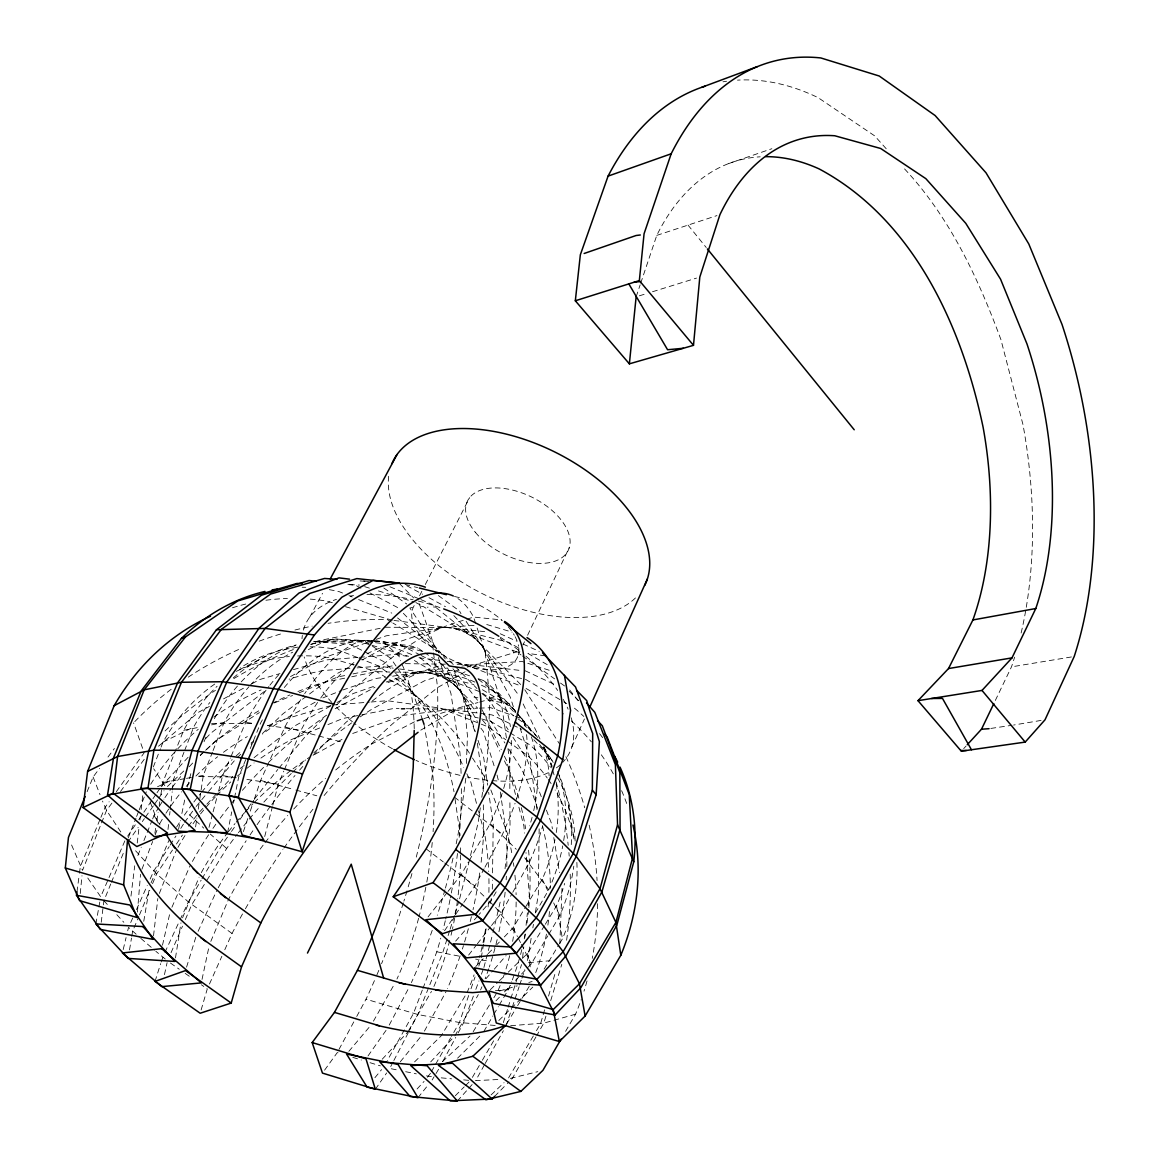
<?xml version="1.0" encoding="UTF-8"?>
<svg xmlns="http://www.w3.org/2000/svg" width="1159" height="1159" viewBox="0 0 1159 1159"><rect width="100%" height="100%" fill="white"/><g stroke="black" fill="none" stroke-linecap="round" stroke-linejoin="round"><path stroke-width="0.75" stroke-dasharray="5 3.75" d="M539.152 828.844L538.312 894.661L535.444 912.133M492.314 889.127L492.445 880.101M492.546 872.886L493.227 824.179L488.663 792.263M414.241 728.663C413.633 706.584 411.822 683.738 401.651 663.73M465.831 778.24L458.529 831.858A227.207 73.959 -74.1 0 1 456.124 844.027M466.396 763.419L467.454 735.704L463.499 697.877L453.806 670.38L418.341 672.626L385.802 683.245M559.84 943.803L561.999 888.402M137.428 912.104L140.529 874.335M80.246 893.502L81.999 875.697M522.637 957.493L523.781 946.773M524.737 937.834L525.114 934.255M526.07 925.331L527.403 912.814M528.171 905.657L529.315 894.936L525.998 852.56M167.997 829.482L168.591 824.092M169.605 815.125L169.996 811.532M170.199 809.735L172.198 791.8M172.401 790.003L173.604 779.239L183.962 752.292M153.524 935.806L157.812 898.558M137.24 843.013L139.08 827.12M139.906 820.05L140.311 816.515M141.137 809.446L142.774 795.32M505.034 868.728L510.032 825.73L509.888 799.333M130.981 896.11L134.719 865.802M101.224 922.26L103.904 900.76L110.742 884.013M76.958 891.908L79.218 874.958M79.435 873.263L80.348 866.483L100.225 818.978M480.319 807.823L478.29 821.861L469.902 858.312M481.825 797.291L487.417 758.508L489.88 701.065L485.302 652.85L476.233 625.237M195.596 826.918L196.914 818.037M198.247 809.156L199.58 800.275M199.841 798.493L203.303 775.4L212.416 752.22M154.886 833.249L155.697 828.004M156.784 821.007L158.131 812.271M159.218 805.273L159.768 801.767M160.84 794.77L161.927 787.772M162.202 786.019L162.738 782.528L183.687 730.286A223.774 167.084 83.7 0 1 217.11 686.258M175.487 957.928L180.963 922.854M531.126 938.341L527.113 962.81L550.134 960.724M532.85 927.866L533.43 924.36M129.518 949.931L131.489 938.066M131.764 936.371L132.619 931.285L138.79 916.523M143.759 921.304L149.105 889.692M483.564 944.121L480.855 960.058L478.537 966.809M483.868 942.339L486.258 928.171M490.46 903.368L492.271 892.734M95.849 923.955L98.587 908.685M98.892 906.99L99.804 901.89M227.57 832.785L231.728 811.88M233.466 803.173L234.161 799.696M234.509 797.943L238.667 777.052L246.143 758.623M178.529 829.395L180.384 820.558M181.862 813.502L185.179 797.609M187.396 787.004L190.989 773.111M202.028 979.427L209.04 946.439M164.448 974.647L167.099 962.665M469.496 860.05L459.326 899.862M162.477 945.208L170.083 912.292M483.897 967.475L492.589 934.313M493.01 932.56L500.876 899.08M123.202 949.554L126.07 937.602M127.707 930.778L128.533 927.374L139.442 937.182M264.701 836.552L272.379 806.896M272.843 805.157L278.261 784.223L283.781 771.155M208.997 827.381L212.648 813.589M213.097 811.865L218.124 792.886M218.573 791.162L222.673 775.646L230.38 757.885M544.585 1009.866L540.601 1023.643L534.256 1034.408M548.555 996.088L555.509 971.966M201.115 1009.996L207.287 988.902L201.391 984.759M545.932 1016.197L543.817 1023.122L536.834 1035.407M550.699 1000.637L561.796 964.302M186.57 967.142L196.61 934.574M449.62 930.807L442.608 953.147L429.178 986.309M450.156 929.083L454.473 915.335M455.009 913.625L458.79 901.586M503.325 1022.6L507.613 1008.938M508.149 1007.229L510.279 1000.405M510.815 998.696L517.247 978.225M517.783 976.515L521.536 964.563M155.031 981.398L160.637 963.651M161.144 962.042L164.187 953.944M505.961 1026.034L511.67 1008.953M512.249 1007.243L519.102 986.729M519.681 985.02L521.391 979.891M521.97 978.182L524.824 969.648M636.132 296.82L640.145 284.882M640.724 283.173L656.776 235.378A288.62 172.401 76.3 0 1 760.217 156.813M243.404 831.597L247.997 817.95M250.286 811.126L253.734 800.898M254.314 799.188L260.63 780.427L284.911 726.968A225.715 78.001 -73.9 0 1 303.73 695.052M468.671 995.509L459.399 1022.513L451.503 1036.363M471.003 988.757L475.06 976.936M473.365 996.117L463.441 1023.064L456.588 1035.813M475.842 989.38L478.942 980.949M481.42 974.212L483.274 969.156M422.311 990.105L413.488 1013.43L387.294 1060.644M422.948 988.439L436.798 951.785A287.287 143.673 -79.8 0 0 440.768 938.167M184.614 750.612L193.669 727.041A226.86 186.874 70.6 0 1 209.851 702.47M141.934 869.264L152.64 841.477M155.161 834.944L157.682 828.395M153.321 766.997L160.449 748.743M161.087 747.091L163.028 742.108A223.035 185.57 70.8 0 1 215.168 683.738M128.214 837.943L135.98 818.153M136.617 816.501L138.558 811.561M139.21 809.909L146.324 791.771M213.068 750.568L224.136 722.419A227.193 167.128 83.5 0 1 248.953 686.736M159.334 893.459L176.298 850.373M137.849 855.559L141.224 847.229M143.919 840.565L152.003 820.558M152.669 818.891L154.017 815.559A227.874 168.214 -30.3 0 1 158.319 808.055M250.228 748.584L260.413 723.462A227.352 141.007 -87.2 0 1 264.035 716.928M182.557 917.856L199.044 877.262M428.511 987.961L417.762 1014.487L409.518 1030.351M87.113 791.698L93.111 776.979L99.5 768.431M111.423 882.332L124.419 850.518M204.042 741.717L206.099 736.762M100.905 817.341L105.02 807.519L109.149 801.753M151.076 882.912L168.823 840.565M139.471 914.886L149.772 890.286M152.524 883.737L156.639 873.886L172.503 850.011M210.808 941.398L228.222 900.065A225.324 114.205 -47.2 0 1 263.962 844.071M284.462 769.518L301.021 730.286A227.338 109.54 -80 0 1 319.725 699.399M124.868 840.869L100.703 896.805L86.563 876.233M171.054 952.684L182.499 926.171M185.353 919.551L191.786 904.643L205.925 881.883M231.076 756.276L245.78 722.361A225.107 112.394 -79.9 0 1 268.874 686.505M171.923 907.251L189.989 865.918M130.692 922.535L132.85 917.711M136.458 909.656L147.251 885.519M150.134 879.073L153.741 871.032L169.171 846.678M209.475 984.005L221.862 956.291M224.774 949.772L232.046 933.473A288.214 102.557 -53.3 0 1 244.52 910.38M571.865 746.961L584.44 718.971M198.102 931.329L216.646 890.764M164.94 952.321L179.297 921.419M180.051 919.797L188.366 901.905L201.101 880.275M518.305 654.792L519.855 651.532M522.955 645.012L524.505 641.767M527.606 635.248L569.402 547.251M995.335 700.442L1011.474 666.86A368.403 220.5 76.3 0 0 1014.618 657.167M419.558 595.784L422.021 590.96M425.31 584.513L469.598 497.631M393.031 1062.093L389.728 1068.453L398.595 1070.25M393.857 1060.514L408.692 1031.945M389.236 1025.063L409.141 987.265M463.803 902.397L474.929 885.998L484.114 868.772M484.955 867.193L502.484 834.306A225.802 80.203 -53.3 0 0 515.074 803.274M309.685 617.225L322.521 593.307M338.979 1049.431L355.871 1018.037M356.726 1016.472L366.012 999.203A288.127 99.761 -73.9 0 0 375.342 978.558M438.609 1069.264L432.148 1079.956M442.883 1061.296L455.733 1037.406M424.411 1031.119L446.041 991.684M484.332 1065.034L475.683 1080.637L498.964 1079.464M485.201 1063.484L503.368 1030.713M491.532 925.534L501.354 912.872L511.887 893.893M512.771 892.314L529.446 862.267A225.324 114.205 -47.2 0 0 542.716 825.802M373.444 1021.151L394.611 983.759M448.04 891.416L461.354 874.437L468.352 862.122M469.236 860.572L490.214 823.643A227.816 111.655 -47 0 0 502.166 793.292M430.467 1073.306L425.223 1080.159M431.336 1071.771L450.634 1037.899M454.85 1035.914L478.334 994.61M535.951 1036.943L512.35 1078.392L507.28 1083.535M535.429 912.93L548.758 889.75A224.817 143.759 -39.9 0 0 562.738 845.867M472.379 1077.392L481.434 1061.832M482.332 1060.268L495.009 1038.464M565.592 1031.336L575.574 1014.183A289.301 238.508 70.6 0 0 581.21 999.551M408.576 1030.655L431.481 991.409M496.197 891.851L490.721 901.18L479.029 914.494M483.839 1031.409L492.894 1015.965M493.806 1014.415L498.327 1006.693M499.239 1005.143L508.279 989.699A227.193 167.128 83.5 0 0 511.597 981.745M202.014 878.725L222.05 844.723L230.409 832.93M521.536 974.053L531.286 963.853L547.859 935.835M548.772 934.284L559.811 915.61A224.267 167.881 -30.5 0 0 573.792 866.193M533.343 1035.943L507.932 1079L537.819 1071.669M504.339 936.907L513.031 927.895L524.897 908.134M525.809 906.613L542.238 879.261A227.874 168.214 -30.3 0 0 554.973 839.667M506.729 1023.832L516.697 1007.214M517.609 1005.693L521.231 999.652M522.144 998.145L529.402 986.048M544.136 969.17L558.797 944.889M559.71 943.368L562.463 938.819A223.615 185.86 -17.7 0 0 576.863 862.224M473.176 1031.727L490.083 1003.926M493.85 997.754L497.602 991.568A223.035 185.57 70.8 0 0 501.644 981.702M522.39 958.406L527.533 953.393L544.368 925.809M545.309 924.274L556.537 905.874A227.57 187.381 -17.4 0 0 564.65 883.433M206.867 880.362L226.671 848.489A287.533 145.962 -47.2 0 1 237.291 834.176M170.127 845.157L175.922 836.016M180.746 828.41L183.629 823.846M184.6 822.311L195.045 807.866M176.458 844.042L182.412 835.074M188.352 826.121L198.232 813.386M127.606 836.233L137.747 821.224M138.761 819.732L142.818 813.719M143.832 812.227L151.945 800.217M152.959 798.725L156.001 794.219M157.016 792.727L160.058 788.221M161.072 786.715L188.772 756.537M444.563 930.706L454.69 915.813M455.704 914.321L462.789 903.875M375.357 1089.272L386.657 1072.915M127.838 842.144L138.182 827.439M142.325 821.557L144.382 818.616M145.426 817.153L153.698 805.389M154.726 803.911L157.827 799.507M158.87 798.029L164.042 790.684M368.026 1055.921L386.541 1029.67M231.452 831.452L235.625 825.556M239.812 819.645L247.113 809.315M248.156 807.852L253.386 800.463M254.429 799L277.798 769.46M116.349 791.669L144.165 752.756L133.575 722.868M324.578 1070.177L337.283 1052.575L340.732 1053.632M111.901 803.129L106.556 810.373L82.521 870.351L70.424 842.303M120.464 791.525L145.092 758.16M108.019 757.044L114.408 748.497M468.642 955.059L476.277 945.208M477.363 943.803L490.445 926.939M428.048 916.914L446.925 892.836M417.95 1097.718L427.772 1085.432M400.319 1061.76L421.557 1035.653M196.175 806.505L200.681 801.028M201.811 799.667L207.432 792.828M208.562 791.467L235.885 758.928M374.893 1077.711L381.572 1069.627M278.942 768.084L305.339 736.516L325.418 716.32M348.845 1051.358L370.547 1025.614M485.998 978.703L493.097 970.532M494.285 969.17L506.121 955.552M455.632 941.122L466.164 929.141M474.35 919.826L477.856 915.827M457.312 1101.05L467.642 1089.576M468.787 1088.301L472.235 1084.462M963.694 748.627L966.07 746.034M417.095 1088.967L424.064 1081.419M430.713 1061.876L453.647 1037.204M199.464 812.068L205.636 805.476M206.867 804.158L217.964 792.278M219.196 790.96L232.756 776.458M382.209 1059.225L407.693 1032.162M205.882 738.413L210.764 733.227L265.831 690.329M495.951 1000.84L499.601 997.015M504.484 991.916L510.568 985.527M515.451 980.427L520.319 975.327M475.726 966.548L483.187 958.812M488.171 953.669L495.632 945.932M496.863 944.643L499.355 942.064M494.603 1096.414L506.005 1084.824M336.704 704.947L351.148 690.619C385.107 662.383 420.051 631.626 463.759 620.253M313.089 755.335L346.121 722.216L355.972 714.234M457.588 1058.181L481.666 1034.219M455.284 1095.748L464.208 1086.867M465.469 1085.592L469.294 1081.782M498.805 1020.528L532.792 987.106M414.574 1061.89L441.289 1035.755L466.802 993.089A223.774 167.084 83.7 0 0 474.06 974.893M490.3 989.699L498.008 982.18M499.283 980.934L506.99 973.415M508.265 972.169L521.115 959.652M237.16 757.711L240.985 754.045M251.184 744.266L253.734 741.832M262.658 733.27L283.057 713.727L336.038 674.176L354.089 664.397M167.418 786.497L184.484 770.344M200.232 755.436L215.98 740.529L259.428 712.568M491.097 1094.907L504.049 1082.68M442.361 1061.673L469.989 1036.03M158.522 746.208L198.363 712.336L209.388 706.454M372.401 700.92C393.089 684.071 417.066 671.394 443.028 665.049L462.267 694.371L474.726 731.155M420.775 730.17L458.138 708.019L478.015 702.542M240.145 768.547L244.332 765.273M254.067 757.653L294.444 726.085L330.692 706.005M326.592 715.132L292.821 740.239A227.816 111.655 -47 0 0 269.265 761.709M465.107 671.742L437.537 687.635L392.742 723.651A288.214 102.557 -53.3 0 0 323.144 796.682M472.495 667.439L479.869 663.151L516.697 651.88L519.898 652.314M290.518 676.595L325.331 657.225L369.475 641.738M315.147 702.195L280.014 721.68A227.932 142.658 -39.7 0 0 262.47 734.082M322.868 697.906L341.094 690.605M336.994 702.513L353.278 693.502L376.038 685.592M314.683 754.466L343.209 738.703M352.713 733.459L403.897 715.277L450.228 709.467L492.082 714.929L521.825 729.402M362.028 660.065L389.598 644.998L440.739 627.801L474.422 625.353M335.168 708.757L374.965 687.244M223.557 698.877L245.607 687.099M251.909 683.723L259.775 679.522L279.985 673.596M239.435 669.728L265.773 656.284M414.415 721.84L371.474 744.121A225.324 114.205 -47.2 0 0 335.067 770.46M163.028 742.108L193.669 727.041M157.537 786.744L173.604 779.239M466.135 621.282L484.129 649.301L499.558 696.718L496.979 697.196M274.408 702.919L292.575 695.487M299.181 692.778L338.095 676.842L345.904 675.349M319.681 727.982L292.054 739.297A224.267 167.881 -30.5 0 0 259.92 758.768M327.939 724.607L342.789 718.522L360.188 715.089M376.153 639.377L386.179 635.827L445.013 627.309L488.301 632.061M1071.438 656.95L1011.474 666.86M386.237 682.014L413.43 672.466L447.533 668.004L464.397 697.689L475.32 731.793M342.789 690.011L375.98 678.464L385.599 677.16L376.4 671.583L355.654 665.483M728.301 163.709L771.865 148.714M1041.072 720.42L1013.574 725.056M656.776 235.378L716.943 215.603M466.845 619.239L473.553 617.066L501.572 619.92M458.631 669.916L424.918 680.579L371.72 709.279A287.533 145.962 -47.2 0 0 360.232 716.856M467.338 667.135L476.262 664.281L522.274 661.528L549.888 670.481M423.788 718.623L454.516 709.091L477.682 708.178L452.981 683.535L414.415 660.529M639.319 295.835L645.693 293.864M652.488 291.749L696.516 278.088M330.967 705.541L279.478 720.739A223.615 185.86 -17.7 0 0 264.803 727.316M293.444 669.641L326.737 659.877L357.711 657.457M499.196 991.104L517.247 985.845M528.823 982.47L532.126 981.514M575.574 1014.183L543.817 1023.122L507.685 1025.918M481.883 693.531L487.852 698.254L499.239 696.052M479.594 702.122L486.954 699.949L509.207 703.832L518.363 714.61M297.631 647.113L294.357 647.823A223.774 167.084 83.7 0 0 240.116 667.975M311.003 644.201L334.69 639.044L372.561 640.869M353.002 673.901L394.9 665.353M380.123 628.308L319.015 640.666A290.634 214.763 -30.3 0 0 312.307 642.781M344.672 678.189L323.506 682.434A227.874 168.214 -30.3 0 0 296.559 692.082M351.728 676.784L376.4 671.583L389.888 672.061M361.927 714.741L394.915 708.236L399.058 708.54M183.687 730.286L197.856 727.533M211.532 724.868L224.136 722.419M427.309 607.258L428.077 607.113M162.738 782.528L184.701 778.674M186.469 778.37L193.51 777.124M203.303 775.4L197.03 776.516L235.639 777.008M990.829 728.432L1011.836 725.317M461.833 666.077L471.988 664.715L521.753 670.626M433.394 606.939L435.726 607.171M359.493 657.312L395.465 654.415L406.968 656.269M495.371 990.757L508.279 989.699M349.931 668.439L323.347 670.554A227.57 187.381 -17.4 0 0 289.098 679.203M357.03 667.874L378.921 666.135L393.205 668.149M332.705 705.02L369.344 702.137M371.068 702.006L387.367 700.717L440.29 708.12L488.287 726.925L505.788 739.732M412.416 607.446L409.851 608.026L433.278 642.999L436.335 651.793M372.836 641.289L360.826 640.362L313.031 641.506L349.801 644.259L362.955 650.88M406.302 708.7L445.418 709.134L478.261 717.986M479.304 708.163L490.634 707.685L513.915 715.885L482.796 693.343M211.604 723.549L253.473 723.477L245.78 722.361M313.437 641.738L360.652 641.941L368.75 644.361M445.375 664.179L403.462 663.614M394.408 672.075L427.483 672.495L473.872 684.578M421.456 606.374L423.107 606.418L475.031 638.45L521.68 685.548M372.734 640.97L362.231 640.536A225.715 78.001 -73.9 0 0 304.687 693.618M374.458 641.043L383.078 641.405L424.933 651.995M374.343 640.956L377.921 641.13L411.996 654.647M385.368 627.251L449.822 627.555L508.772 642.318L520.536 649.141M360.043 580.934L365.375 581.296M374.574 641.42L397.218 643.173L419.471 654.632M495.197 1025.469L459.399 1022.513L417.762 1014.487L366.012 999.203M372.314 642.318L335.951 639.015A225.107 112.394 -79.9 0 0 304.817 651.966M431.394 1076.639L425.165 1075.668M441.231 1077.856L451.575 1078.797M463.658 1079.884L470.568 1080.507M363.636 580.905L368.924 581.557M375.516 642.723L417.776 648.011L423.6 651.981M418.95 657.761L439.319 660.369M506.411 737.979L500.891 700.079L489.504 698.37M447.258 661.441L462.122 663.455L521.347 686.186M399.522 668.96L432.698 673.495L481.463 692.372M392.307 620.21L342.673 605.896M393.988 620.442L454.994 628.526L516.697 651.88L521.043 654.965M545.324 655.835L527.896 653.401L549.699 666.106M267.294 725.447L301.021 730.286M222.673 775.646L236.364 777.761M246.881 779.384L278.261 784.223M436.798 951.785L459.993 956.291M486.374 960.739L475.639 959.116M477.899 697.805L473.988 697.066M405.679 1071.698L416.313 1073.857M569.141 691.242L578.442 700.529M414.241 586.787L417.631 587.613M405.085 584.382L409.663 585.585M284.911 726.968L316.972 735.487M318.682 735.951L342.47 742.267M260.63 780.427L294.14 789.583M295.893 790.061L316.842 795.784M521.593 678.551L467.222 664.44L452.981 664.266L442.405 653.69L392.843 622.977M353.973 664.991L328.866 657.617A223.035 185.57 70.8 0 0 296.545 656.008M372.082 645.36L408.62 656.313M481.622 718.928L491.213 721.68L508.584 731.952M486.722 624.498L512.148 632.148M332.387 602.752L327.244 601.173A284.39 236.827 70.9 0 0 307.41 598.899M364.636 586.657L369.808 588.265M378.457 590.931L414.154 602.043M352.785 1057.356L361.405 1060.021M370.025 1062.687L380.355 1065.874M415.835 602.564L423.107 606.418M469.569 675.798L453.806 670.38M478.073 678.667L483.158 680.391L514.886 712.872M515.393 716.407L519.855 717.972L538.109 737.935L517.16 713.234M357.204 657.399L337.559 649.75A223.774 167.084 83.7 0 0 308.743 646.809M358.812 658.022L378.921 666.135L391.047 675.204M342.571 593.031L339.355 591.727A285.404 213.343 83.7 0 0 328.881 589.598M348.989 595.654L352.206 596.957M358.638 599.58L391.8 613.097M389.989 586.802L419.283 598.928M420.847 599.594L431.829 604.187L478.899 641.956L519.304 695.979M500.239 633.756L516.494 641.115M522.999 644.042L539.254 651.387M525.201 670.786L556.117 685.186M474.915 682.1C449.649 670.51 419.428 671.452 392.437 676.248C424.976 698.24 448.243 731.749 463.73 767.432M481.42 685.201L499.355 693.734L515.9 712.09M364.505 651.662L383.643 661.557L393.321 670.989M421.021 655.429L431.438 660.702L460.051 690.706L477.378 721.564M360.884 588.192L355.813 585.367L346.816 584.426L359.449 585.063M370.011 592.973L398.841 608.171M406.737 585.686L422.629 594.248M428.989 597.682L445.447 606.679M525.404 679.275L562.173 700.934M563.709 701.832L566.765 703.643M482.434 689.721L512.51 707.743L516.001 711.858M389.496 679.536C422.847 697.327 451.909 724.288 471.554 756.566M510.076 732.865L529.562 744.701A224.267 167.881 -30.5 0 1 550.583 767.316M391.452 622.108L387.265 619.514A290.185 239.131 -17.4 0 0 328.069 623.325M365.172 641.434L390.655 658.211L397.015 667.454M443.028 665.049L425.063 652.966M383.832 588.019L406.737 603.998M170.431 963.028L179.283 969.243M185.179 973.372L189.598 976.486M522.492 655.994L554.625 678.87M165.259 959.044L155.842 951.307M560.507 683.071L566.403 687.273M232.046 933.473L188.366 901.905L156.639 873.886L133.72 848.707M518.03 718.855L522.144 721.84L526.49 727.461M438.421 595.596L459.5 610.996L460.978 613.676M507.193 740.76L528.359 756.247A223.615 185.86 -17.7 0 1 547.236 778.008M500.21 638.392L505.57 642.912M426.135 848.866L443.26 861.89M444.694 862.977L474.929 885.998M397.537 617.921L438.566 650.257L442.68 655.53M454.429 797.131L474.393 812.575M475.813 813.676L502.484 834.306M478.421 679.304L509.207 703.832M140.804 938.355L154.48 950.134M486.36 697.921L489.88 701.065L508.164 729.706M189.424 814.705L203.752 828.134M226.671 848.489L210.286 834.06M383.078 641.405L399.16 656.501L400.391 660.789M461.354 874.437L487.722 899.775M488.997 900.992L494.038 905.845M501.354 912.872L495.299 907.062L515.871 933.459M403.361 613.328L435.494 646.635L439.16 653.14M490.214 823.643L516.291 849.315M529.446 862.267L523.984 856.892L548.758 889.75M483.289 713.785L491.213 721.68L504.918 743.035M455.617 666.918L476.957 688.518M399.449 583.513L413.647 597.928M395.552 673.22C428.453 703.89 445.621 748.439 453.995 791.727M419.964 657.761L456.921 687.055L477.102 712.973M453.835 615.588L481.97 645.621L510.351 697.298L515.262 712.742M886.215 148.743L874.697 135.893L818.196 97.704A368.403 220.5 76.3 0 0 737.486 80.145M103.904 900.76L109.772 907.091M116.813 914.697L123.839 922.303M904.556 168.91C949.641 217.197 978.21 278.174 1000.912 339.558L1023.006 424.716A368.403 220.5 76.3 0 1 1020.615 635.19M517.073 713.393L532.85 733.415M533.835 739.732L551.525 759.449A224.817 143.759 -39.9 0 1 553.191 762.434M477.537 700.268L451.894 667.41M164.853 785.759L153.683 768.721M519.507 715.958L523.057 720.116A225.802 80.203 -53.3 0 1 525.013 726.07M688.026 225.107L706.251 247.533M569.663 689.967L578.269 700.789M443.506 656.602L445.302 658.92M539.514 744.31L551.959 760.42M480.927 728.2L483.231 731.213L494.965 768.547M482.564 720.203L488.287 726.925L499.775 751.191M542.832 747.338L551.525 759.449M397.957 668.743L411.01 687.562L422.296 719.102M120.811 832.017L106.556 810.373L102.514 801.086M472.481 758L487.649 781.557M508.743 748.989L521.159 768.316A226.86 186.874 70.6 0 1 537.602 808.605M524.795 689.764L559.493 743.875M154.017 815.559L160.014 824.933M512.93 737.196L526.794 758.783L541.267 796.682M399.449 655.168L398.319 652.865M513.843 652.966L512.756 650.663M513.031 927.895L517.45 936.588M518.247 938.138L520.623 942.832M521.405 944.382L531.286 963.853M466.831 773.777L470.699 781.688L476.653 803.969M504.44 760.84L511.438 775.299A227.193 167.128 83.5 0 1 519.058 798.942M542.238 879.261L547.714 890.59M553.669 902.89L559.811 915.61M482.086 709.714L501.267 749.699M523.129 703.919L540.007 738.993M543.861 746.99L546.932 753.393A289.793 213.415 83.5 0 1 552.061 768.345M504.353 756.146L506.309 759.985L516.61 798.652M543.441 747.048L551.974 765.78M499.558 696.718L500.891 700.079M93.111 776.979L100.007 794.654M546.396 810.141L551.539 823.585L552.394 828.844M490.851 789.945L507.294 833.147A223.035 185.57 70.8 0 1 512.278 855.748M150.148 801.927L158.348 823.585M438.319 657.501L450.938 693.444L459.964 752.872A287.287 143.673 -79.8 0 1 461.166 775.893M475.697 623.6L473.553 617.066A290.04 94.589 -74 0 0 454.864 596.755M497.037 775.009L499.094 783.325M478.044 740.326L483.767 757.972L487.649 785.165M520.087 727.924L529.779 758.305L537.254 811.401M423.948 724.085L432.8 774.386A225.107 112.394 -79.9 0 1 433.089 831.727M419.181 603.622L432.032 639.464L433.379 651.257M518.899 807.229L523.911 826.077L524.476 833.133M478.479 810.822L484.766 834.35A223.774 167.084 83.7 0 1 488.707 871.525M527.533 953.393L530.257 966.997M556.537 905.874L562.463 938.819M568.576 805.896L574.14 839.71A223.615 185.86 -17.7 0 0 555.103 789.96M553.799 837.595L559.449 872.626M477.334 743.18L483.158 781.847L483.26 794.248M455.023 798.87L459.848 832.061A224.455 142.427 -87 0 1 460.051 835.538M507.946 748.7L509.699 760.014L509.859 792.307M500.34 792.032L506.222 833.292A227.352 141.007 -87.2 0 1 506.744 867.236M433.582 652.937L437.537 687.635A288.127 99.761 -73.9 0 1 416.038 858.037M483.332 804.868L483.549 834.321A227.338 109.54 -80 0 1 480.898 864.136M722.984 81.811A368.403 220.5 76.3 0 1 726.592 81.246M560.275 764.752A146.816 74.987 26.1 0 1 556.204 768.011M548.308 772.691A146.816 74.987 26.1 0 1 491.474 780.572M487.78 780.224A146.816 74.987 26.1 0 1 467.106 776.95M460.036 775.342A146.816 74.987 26.1 0 1 415.98 760.376M392.408 748.728A146.816 74.987 26.1 0 1 353.799 722.883M352.394 721.738A146.816 74.987 26.1 0 1 336.675 707.483M331.894 702.499A146.816 74.987 26.1 0 1 304.165 656.936M302.006 638.797A146.816 74.987 26.1 0 1 302.34 635.422M303.426 630.09A146.816 74.987 26.1 0 1 336.458 599.362M350.424 596.045A146.816 74.987 26.1 0 1 353.553 595.596M366.954 594.596A146.816 74.987 26.1 0 1 413.097 599.783M418.37 601.057A146.816 74.987 26.1 0 1 441.985 608.316M500.34 637.233A146.816 74.987 26.1 0 1 520.304 651.575M525.896 656.168A146.816 74.987 26.1 0 1 557.653 690.46M563.202 699.326A146.816 74.987 26.1 0 1 568.127 709.207M571.228 717.812A146.816 74.987 26.1 0 1 562.796 762.303M635.451 597.943A140.34 79.536 26.2 0 1 483.086 594.016A140.34 79.536 26.2 0 1 388.772 475.349M518.797 648.026A57.762 30.627 26.1 0 1 456.965 662.253A57.762 30.627 26.1 0 1 415.458 603.825M454.487 596.494A57.762 30.627 26.1 0 1 502.282 620.717M508.193 626.773A57.762 30.627 26.1 0 1 514.335 635.262M515.103 636.668A57.762 30.627 26.1 0 1 518.551 646.229M453.039 858.167A227.207 73.959 -74.1 0 1 445.433 888.069M444.969 889.764A227.207 73.959 -74.1 0 1 437.276 915.277M432.22 930.344A227.207 73.959 -74.1 0 1 411.373 982.629M432.235 842.477A225.107 112.394 -79.9 0 1 426.164 885.519M425.831 887.243A225.107 112.394 -79.9 0 1 419.094 916.537M418.631 918.232A225.107 112.394 -79.9 0 1 396.957 979.036M269.888 685.201A225.107 112.394 -79.9 0 1 280.217 673.147M461.354 788.627A287.287 143.673 -79.8 0 1 458.993 839.203M457.472 853.502A287.287 143.673 -79.8 0 1 450.387 897.834M450.04 899.601A287.287 143.673 -79.8 0 1 445.737 919M445.302 920.768A287.287 143.673 -79.8 0 1 443.1 929.504M479.725 872.973A227.338 109.54 -80 0 1 473.031 909.685M471.423 916.653A227.338 109.54 -80 0 1 470.148 921.854M468.352 928.721A227.338 109.54 -80 0 1 464.513 942.195M463.455 945.614A227.338 109.54 -80 0 1 462.383 949.033M460.137 955.842A227.338 109.54 -80 0 1 447.417 988.598M320.71 698.008A227.338 109.54 -80 0 1 354.915 661.775M366.925 653.937A227.338 109.54 -80 0 1 417.776 648.011M543.412 747.497A225.324 114.205 -47.2 0 1 549.105 775.762M265.034 842.68A225.324 114.205 -47.2 0 1 287.736 815.487M293.705 809.025A225.324 114.205 -47.2 0 1 325.491 778.5M558.942 775.255A224.817 143.759 -39.9 0 1 563.607 841.014M201.304 872.655A224.817 143.759 -39.9 0 1 227.396 833.031M228.482 831.626A224.817 143.759 -39.9 0 1 235.045 823.542M236.175 822.195A224.817 143.759 -39.9 0 1 244.346 812.923M245.549 811.619A224.817 143.759 -39.9 0 1 252.908 803.882M254.154 802.622A224.817 143.759 -39.9 0 1 291.619 769.895M293.053 768.823A224.817 143.759 -39.9 0 1 308.917 757.638M245.404 908.815A288.214 102.557 -53.3 0 1 282.897 849.561M283.941 848.069A288.214 102.557 -53.3 0 1 312.959 809.228M557.493 777.906A224.267 167.881 -30.5 0 1 575.154 842.202M177.935 847.388A224.267 167.881 -30.5 0 1 185.991 834.031M192.988 823.832A224.267 167.881 -30.5 0 1 199.42 815.328M200.536 813.922A224.267 167.881 -30.5 0 1 215.516 796.769M216.733 795.494A224.267 167.881 -30.5 0 1 230.728 781.948M237.407 776.081A224.267 167.881 -30.5 0 1 242.868 771.561M247.012 768.272A224.267 167.881 -30.5 0 1 254.096 762.926M411.952 873.567A288.127 99.761 -73.9 0 1 407.548 889.04M407.041 890.764A288.127 99.761 -73.9 0 1 403.897 901.122M403.361 902.847A288.127 99.761 -73.9 0 1 381.557 963.694M378.819 970.344A288.127 99.761 -73.9 0 1 376.038 976.921M238.377 832.756A287.533 145.962 -47.2 0 1 259.08 807.548M263.861 802.115A287.533 145.962 -47.2 0 1 291.3 773.502M292.604 772.242A287.533 145.962 -47.2 0 1 305.759 759.927M313.756 752.843A287.533 145.962 -47.2 0 1 351.612 722.897M483.158 680.391A227.816 111.655 -47 0 1 510.38 726.606M511.336 740.514A227.816 111.655 -47 0 1 502.687 791.64M192.423 861.441A227.816 111.655 -47 0 1 208.924 834.321M212.952 828.366A227.816 111.655 -47 0 1 218.138 821.007M220.181 818.196A227.816 111.655 -47 0 1 229.83 805.519M230.945 804.129A227.816 111.655 -47 0 1 234.306 799.942M242.39 790.322A227.816 111.655 -47 0 1 264.18 766.765M159.768 823.629A223.615 185.86 -17.7 0 1 165.042 814.705M165.983 813.227A223.615 185.86 -17.7 0 1 169.851 807.374M170.866 805.925A223.615 185.86 -17.7 0 1 181.586 791.814M186.193 786.41A223.615 185.86 -17.7 0 1 189.757 782.47M195.914 776.037A223.615 185.86 -17.7 0 1 217.631 756.74M223.441 752.307A223.615 185.86 -17.7 0 1 247.345 736.588M548.279 779.471A223.615 185.86 -17.7 0 1 551.307 783.919M557.595 771.59A227.57 187.381 -17.4 0 1 571.039 848.33M150.713 784.252A227.57 187.381 -17.4 0 1 175.371 751.394M177.805 748.743A227.57 187.381 -17.4 0 1 198.29 729.243M213.835 717.088A227.57 187.381 -17.4 0 1 261.137 689.909M134.792 721.608A290.185 239.131 -17.4 0 1 172.184 688.518M188.251 677.146A290.185 239.131 -17.4 0 1 241.173 648.403M259.196 641.159A290.185 239.131 -17.4 0 1 282.897 633.321M294.951 630.032A290.185 239.131 -17.4 0 1 312.235 626.121M526.056 688.489A285.128 237.175 -17.7 0 1 563.39 713.93M571.401 720.941A285.128 237.175 -17.7 0 1 591.365 741.861M601.333 754.813A285.128 237.175 -17.7 0 1 614.545 776.124M621.615 790.684A285.128 237.175 -17.7 0 1 627.512 805.882M165.042 730.981A290.634 214.763 -30.3 0 1 215.458 690.315M233.886 678.58A290.634 214.763 -30.3 0 1 293.807 649.373M233.278 677.885A226.86 186.874 70.6 0 1 296.182 644.926M542.513 825.961A226.86 186.874 70.6 0 1 550.395 888.345M549.467 911.481A226.86 186.874 70.6 0 1 547.584 927.171M546.425 934.111A226.86 186.874 70.6 0 1 535.4 973.488M526.563 734.632A225.802 80.203 -53.3 0 1 515.654 801.622M574.429 708.149A286.027 214.328 -30.6 0 1 583.817 716.436M599.565 733.633A286.027 214.328 -30.6 0 1 602.825 737.892M543.977 747.004A227.874 168.214 -30.3 0 1 552.032 766.664M556.219 783.991A227.874 168.214 -30.3 0 1 556.19 832.886M159.232 806.548A227.874 168.214 -30.3 0 1 163.955 799.102M164.94 797.624A227.874 168.214 -30.3 0 1 171.112 788.83M172.184 787.396A227.874 168.214 -30.3 0 1 182.267 774.69M189.265 766.722A227.874 168.214 -30.3 0 1 192.887 762.839M200.406 755.219A227.874 168.214 -30.3 0 1 204.303 751.481M205.621 750.25A227.874 168.214 -30.3 0 1 261.268 709.395M272.003 703.527A227.874 168.214 -30.3 0 1 289.895 694.922M218.225 887.78A227.57 76.378 -53.1 0 1 246.172 840.782M250.069 834.929A227.57 76.378 -53.1 0 1 253.053 830.525M257.095 824.672A227.57 76.378 -53.1 0 1 270.713 805.911M271.786 804.491A227.57 76.378 -53.1 0 1 294.994 775.501M299.558 770.17A227.57 76.378 -53.1 0 1 304.151 764.94M524.027 721.115A227.932 142.658 -39.7 0 1 527.997 728.707M531.344 736.849A227.932 142.658 -39.7 0 1 533.719 810.692M532.082 817.356A227.932 142.658 -39.7 0 1 529.663 825.802M176.632 827.077A227.932 142.658 -39.7 0 1 180.413 821.094M184.382 815.154A227.932 142.658 -39.7 0 1 192.771 803.462M193.857 802.014A227.932 142.658 -39.7 0 1 200.478 793.611M201.594 792.249A227.932 142.658 -39.7 0 1 232.177 759.623M236.103 755.972A227.932 142.658 -39.7 0 1 241.434 751.206M251.083 743.035A227.932 142.658 -39.7 0 1 253.893 740.76M232.51 607.751A284.39 236.827 70.9 0 1 246.49 603.868M265.918 600.246A284.39 236.827 70.9 0 1 287.432 598.508M236.335 671.351A223.035 185.57 70.8 0 1 289.402 656.53M513.408 862.818A223.035 185.57 70.8 0 1 513.901 866.352M514.929 875.19A223.035 185.57 70.8 0 1 516.103 894.705M516.146 901.963A223.035 185.57 70.8 0 1 512.64 941.369M509.67 955.682A223.035 185.57 70.8 0 1 502.267 980.021M565.911 756.697A289.301 238.508 70.6 0 1 584.701 807.736M589.149 825.179A289.301 238.508 70.6 0 1 597.073 880.536M597.638 903.716A289.301 238.508 70.6 0 1 592.263 958.319M587.019 980.949A289.301 238.508 70.6 0 1 584.006 991.177M552.597 770.04A289.793 213.415 83.5 0 1 554.161 775.139M556.146 782.006A289.793 213.415 83.5 0 1 568.2 845.317M568.895 852.517A289.793 213.415 83.5 0 1 569.199 856.124M570.199 874.161A289.793 213.415 83.5 0 1 566.114 943.571M460.485 847.837A224.455 142.427 -87 0 1 460.529 853.154M460.543 854.936A224.455 142.427 -87 0 1 457.66 899.065M457.428 900.818A224.455 142.427 -87 0 1 452.546 928.634M452.169 930.344A224.455 142.427 -87 0 1 450.156 938.776M449.735 940.442A224.455 142.427 -87 0 1 433.799 986.715M214.328 718.696A224.455 142.427 -87 0 1 237.899 685.534M241.231 681.869A224.455 142.427 -87 0 1 297.776 644.766M506.367 876.233A227.352 141.007 -87.2 0 1 506.15 879.811M505.121 892.227A227.352 141.007 -87.2 0 1 498.718 932.763M497.153 939.601A227.352 141.007 -87.2 0 1 489.301 967.055M488.736 968.75A227.352 141.007 -87.2 0 1 485.128 978.718M481.912 986.802A227.352 141.007 -87.2 0 1 480.565 989.96M284.288 687.519A227.352 141.007 -87.2 0 1 360.826 640.362M250.112 685.447A227.193 167.128 83.5 0 1 292.647 652.213M310.8 644.534A227.193 167.128 83.5 0 1 334.69 639.044M521.318 807.649A227.193 167.128 83.5 0 1 525.679 828.728M528.562 850.155A227.193 167.128 83.5 0 1 528.852 907.613M528.678 909.395A227.193 167.128 83.5 0 1 526.679 925.317M525.215 933.995A227.193 167.128 83.5 0 1 524.201 939.123M521.825 949.612A227.193 167.128 83.5 0 1 520.014 956.552M519.522 958.276A227.193 167.128 83.5 0 1 514.668 973.546M514.074 975.197A227.193 167.128 83.5 0 1 512.235 980.123M488.924 878.652A223.774 167.084 83.7 0 1 488.866 892.865M488.461 901.963A223.774 167.084 83.7 0 1 487.925 909.264M485.505 929.141A223.774 167.084 83.7 0 1 482.912 943.209M482.13 946.787A223.774 167.084 83.7 0 1 479.464 957.464M478.986 959.232A223.774 167.084 83.7 0 1 476.914 966.244M302.166 587.251A285.404 213.343 83.7 0 1 305.744 587.309M475.378 532.329A56.096 31.771 26.2 0 0 565.433 554.538A56.096 31.771 26.2 0 0 512.785 490.141A56.096 31.771 26.2 0 0 475.378 532.329"/><path stroke-width="1.5" d="M597.551 720.71L602.318 725.751L619.833 772.546L620.065 829.178L601.912 891.908L565.853 955.972L540.775 985.136L483.636 981.427L453.285 943.788L510.844 946.99L536.429 917.566L573.43 853.096L592.35 790.177L592.698 733.56L575.53 686.968L542.513 652.865M414.198 730.373L413.212 767.272A225.715 78.001 -73.9 0 1 357.421 970.329L334.458 1012.386L312.177 1042.564L322.463 1073.104L375.357 1089.272L365.983 1058.833L312.177 1042.564M526.997 637.58A290.721 142.702 -47 0 1 557.798 755.393L536.95 817.066L500.123 882.941L475.741 914.277L425.831 919.739L466.454 957.87L516.494 953.147L540.442 922.042L576.269 856.385L596.161 794.697L599.377 741.63L586.715 700.601L576.617 690.373M85.114 796.595L68.453 837.464L65.31 867.99L79.551 900.63L136.979 917.493L123.651 884.925L127.577 839.594C139.935 882.187 172.488 914.292 205.882 941.601M693.488 345.339L699.804 277.073L719.942 214.618A294.4 170.648 76.4 0 1 834.784 135.762L880.666 148.482L925.838 178.645L965.766 223.31L1000.565 279.203L1026.946 343.846A294.4 170.648 76.4 0 1 1035.784 608.533L1011.995 657.877L982.006 690.431L918 700.673L961.318 751.206L1025.193 742.093L1045.012 719.797L1074.219 656.472A375.82 218.269 76.3 0 0 1062.006 324.404L1028.772 243.941L986.019 172.807L935.11 115.523L879.232 76.016L820.833 57.95A375.82 218.269 76.3 0 0 671.177 153.785L608.069 176.125L580.34 254.806L575.328 300.775L629.366 363.839L693.488 345.339L639.348 280.579L644.071 233.741L671.177 153.785M629.366 363.839L636.132 296.82M113.162 793.263L167.591 833.06L136.834 846.548L83.1 807.562L113.162 793.263L117.595 756.523L144.18 689.837L185.469 636.928L237.783 600.927L296.95 583.455L302.282 583.557M83.1 807.562L87.606 771.416L114.161 705.672A284.39 236.827 70.9 0 1 210.489 616.211M76.494 895.299L129.88 905.02L153.118 939.355L100.326 929.431L76.494 895.299L76.958 891.908M265.02 591.423A285.404 213.343 83.7 0 0 181.427 638.421L141.224 690.865L113.539 757.827L107.541 794.973L154.35 836.755L195.06 830.467L148.004 787.917L153.901 750.206L181.456 682.274L221.572 629.134L270.612 594.045L324.549 578.457L336.979 579.326M399.247 583.093L373.01 580.427L341.862 597.233L307.801 633.741L273.408 688.359L241.623 757.464L228.888 795.335L242.245 835.002L302.122 851.778L320.333 796.726L344.165 742.716A227.207 73.959 -74.1 0 1 438.725 655.472L449.373 666.005L464.6 668.294A227.57 76.378 -53.1 0 1 454.429 797.131L426.135 848.866L393.22 896.776L442.535 933.69L482.999 920.42L505.31 887.388L540.645 820.311L562.752 759.84L570.576 710.496L564.433 675.306M188.642 831.452L227.57 832.785L190.279 789.25L198.102 750.916L226.787 682.014L265.15 628.41L309.714 593.451L356.842 578.587L399.551 583.165M187.396 831.655L178.167 831.162L140.819 788.424L148.743 750.626L177.704 682.665L216.458 629.757L261.47 595.233L309.062 580.529L316.262 581.267M219.833 832.568L263.803 840.043L238.29 797.392L248.403 758.899L278.305 689.344L314.422 635.002A290.141 140.036 -80 0 1 425.367 587.178M620.007 767.084A286.027 214.328 -30.6 0 1 633.77 861.789L616.82 925.317L580.804 987.729L555.132 1014.98L493.517 1003.39L474.48 967.837L536.95 979.225L555.132 1014.98M218.327 832.524L208.084 830.829L181.804 788.468L192.003 750.424L222.369 681.724L259.152 628.091L299.094 592.988L338.993 577.877L349.554 579.167M586.526 702.962L594.813 712.336L615.386 764.665L617.544 824.802L600.014 888.736L563.144 951.684L536.95 979.225M231.206 1003.057L185.512 970.576L155.031 981.398L200.174 1013.241L231.206 1003.057L241.536 966.838L260.833 922.926A225.802 80.203 -53.3 0 1 389.004 755.32L418.08 732.285M302.122 851.778L289.895 812.169L302.542 773.966L333.72 704.15A290.04 94.589 -74 0 1 453.299 595.972M393.22 896.776L433.017 882.636L455.704 849.46L492.024 782.339L515.248 722.086A290.474 97.675 -53.1 0 0 504.571 621.485M589.627 707.439L647.345 579.022M967.243 744.744L981.499 729.214L993.799 703.643M307.483 953.06L351.235 864.179L383.615 977.993M918 700.673L948.526 668.555L972.908 619.949A288.62 172.401 76.3 0 0 983.107 427.265C962.144 326.954 913.857 219.558 819.181 168.939A288.62 172.401 76.3 0 0 765.679 156.653M330.228 578.949L397.015 454.531M561.057 1039.145L542.919 1070.336L520.855 1091.401L485.925 1099.804L438.421 1065.338L472.814 1056.269L505.817 1025.353C464.107 1041.101 418.631 1034.987 376.327 1025.179M604.926 734.255L607.142 737.037L629.25 794.552L632.582 857.732L615.907 922.39L579.471 983.788L553.205 1009.576L489.011 990.945L496.284 1022.991L559.348 1041.521L585.121 1016.023L620.818 955.262A285.128 237.175 -17.7 0 0 632.973 825.02M492.068 1098.993L452.517 1063.238L410.764 1065.628L450.199 1100.833L492.068 1098.993L494.603 1096.414M584.15 253.488L636.074 235.509L640.319 234.987M114.161 705.672L144.18 689.837L181.456 682.274L222.369 681.724L278.305 689.344L333.72 704.15M185.469 636.928L181.427 638.421M87.606 771.416L117.595 756.523L153.901 750.206L192.003 750.424L248.403 758.899L302.542 773.966M701.89 87.258L757.32 66.628M417.254 720.782L422.296 719.102L423.948 724.085M575.328 300.775L639.348 280.579M972.908 619.949L1035.784 608.533M107.541 794.973L148.004 787.917M948.526 668.555L1011.995 657.877M981.499 729.214L989.076 728.692M634.132 282.231L640.159 281.55M683.361 348.265L667.584 349.743L628.83 283.897M486.592 991.467L472.553 992.626L435.625 990.119M216.458 629.757L265.15 628.41L314.422 635.002M401.463 708.815L404.694 708.743M931.575 698.5L942.484 698.413L971.459 749.772M960.681 750.467L966.331 750.496M140.819 788.424L190.279 789.25M419.645 1065.121L427.106 1065.773L457.312 1101.05L410.127 1096.501L379.775 1061.803L418.385 1065.193M181.804 788.468L238.29 797.392M399.015 982.861L441.738 990.873M388.482 1062.557L346.57 1054.067L367.084 1087.128L417.95 1097.718L398.088 1064.513L389.902 1062.687M419.326 588.033L446.403 594.683M228.888 795.335L289.895 812.169M65.31 867.99L123.651 884.925M357.421 970.329L405.505 984.382M334.458 1012.386L379.413 1025.787M200.753 937.544L241.536 966.838M220.398 893.502L260.833 922.926M472.814 1056.269L520.855 1091.401M455.704 849.46L500.123 882.941L540.442 922.042L563.144 951.684L579.471 983.788L585.121 1016.023M433.017 882.636L482.999 920.42M492.024 782.339L536.95 817.066L576.269 856.385L600.014 888.736L615.907 922.39L620.818 955.262M515.248 722.086L562.752 759.84M504.368 622.166L530.923 643.593M193.249 868.83L225.556 897.689M475.741 914.277L516.494 953.147M596.161 794.697L592.35 790.177M173.213 845.548L197.552 873.205M982.006 690.431L1025.193 742.093M707.381 248.939L854.226 429.772M510.844 946.99L540.775 985.136M165.665 833.77L174.748 847.968M617.544 824.802L633.77 861.789M553.205 1009.576L559.348 1041.521M608.069 176.125A368.403 220.5 76.3 0 1 705.324 86.114M414.386 759.667A146.816 74.987 26.1 0 1 393.93 749.569M443.68 608.924A146.816 74.987 26.1 0 1 498.834 636.262M391.916 463.658A140.34 79.536 26.2 0 1 552.191 450.721A140.34 79.536 26.2 0 1 644.708 585.44M614.357 755.827A286.027 214.328 -30.6 0 1 617.675 762.187M272.075 589.945A285.404 213.343 83.7 0 1 277.378 589.047M161.68 948.67L122.39 952.973L161.782 986.628L201.289 982.904L161.68 948.67M142.876 926.563L95.849 923.955L128.113 958.406L174.951 961.434L142.876 926.563"/></g></svg>
